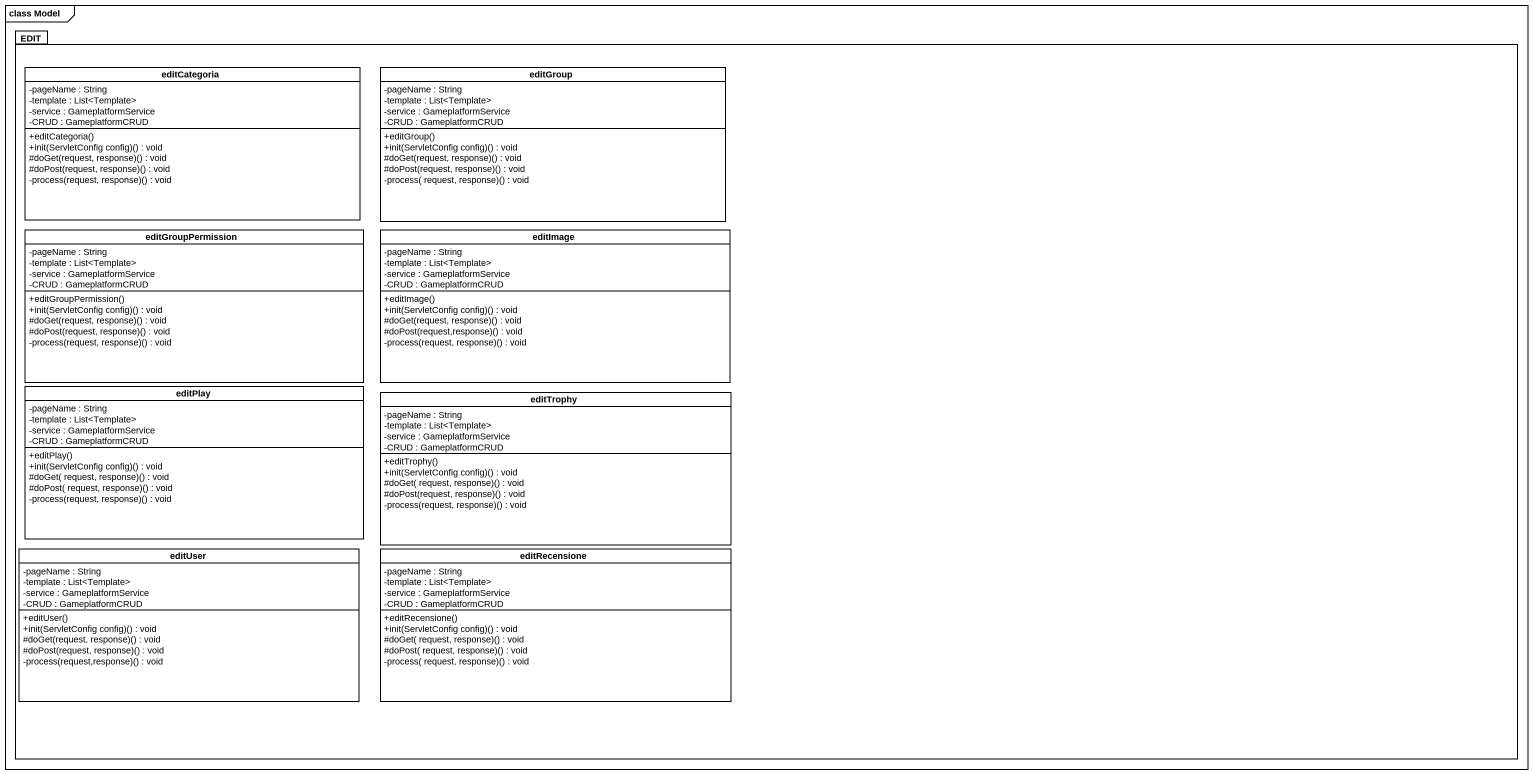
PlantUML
@startuml
mainframe class Model
hide circle
hide empty members
skinparam classAttributeIconSize 0
package EDIT {
  class editCategoria {
    -pageName : String
    -template : List<Template>
    -service : GameplatformService
    -CRUD : GameplatformCRUD
    +editCategoria()
    +init(ServletConfig config)() : void
    #doGet(request, response)() : void
    #doPost(request, response)() : void
    -process(request, response)() : void
  }
  class editGroup {
    -pageName : String
    -template : List<Template>
    -service : GameplatformService
    -CRUD : GameplatformCRUD
    +editGroup()
    +init(ServletConfig config)() : void
    #doGet(request, response)() : void
    #doPost(request, response)() : void
    -process( request, response)() : void
  }
  class editGroupPermission {
    -pageName : String
    -template : List<Template>
    -service : GameplatformService
    -CRUD : GameplatformCRUD
    +editGroupPermission()
    +init(ServletConfig config)() : void
    #doGet(request, response)() : void
    #doPost(request, response)() : void
    -process(request, response)() : void
  }
  class editImage {
    -pageName : String
    -template : List<Template>
    -service : GameplatformService
    -CRUD : GameplatformCRUD
    +editImage()
    +init(ServletConfig config)() : void
    #doGet(request, response)() : void
    #doPost(request,response)() : void
    -process(request, response)() : void
  }
  class editPlay {
    -pageName : String
    -template : List<Template>
    -service : GameplatformService
    -CRUD : GameplatformCRUD
    +editPlay()
    +init(ServletConfig config)() : void
    #doGet( request, response)() : void
    #doPost( request, response)() : void
    -process(request, response)() : void
  }
  class editTrophy {
    -pageName : String
    -template : List<Template>
    -service : GameplatformService
    -CRUD : GameplatformCRUD
    +editTrophy()
    +init(ServletConfig config)() : void
    #doGet( request, response)() : void
    #doPost(request, response)() : void
    -process(request, response)() : void
  }
  class editUser {
    -pageName : String
    -template : List<Template>
    -service : GameplatformService
    -CRUD : GameplatformCRUD
    +editUser()
    +init(ServletConfig config)() : void
    #doGet(request, response)() : void
    #doPost(request, response)() : void
    -process(request,response)() : void
  }
  class editRecensione {
    -pageName : String
    -template : List<Template>
    -service : GameplatformService
    -CRUD : GameplatformCRUD
    +editRecensione()
    +init(ServletConfig config)() : void
    #doGet( request, response)() : void
    #doPost( request, response)() : void
    -process( request, response)() : void
  }
}
@enduml
